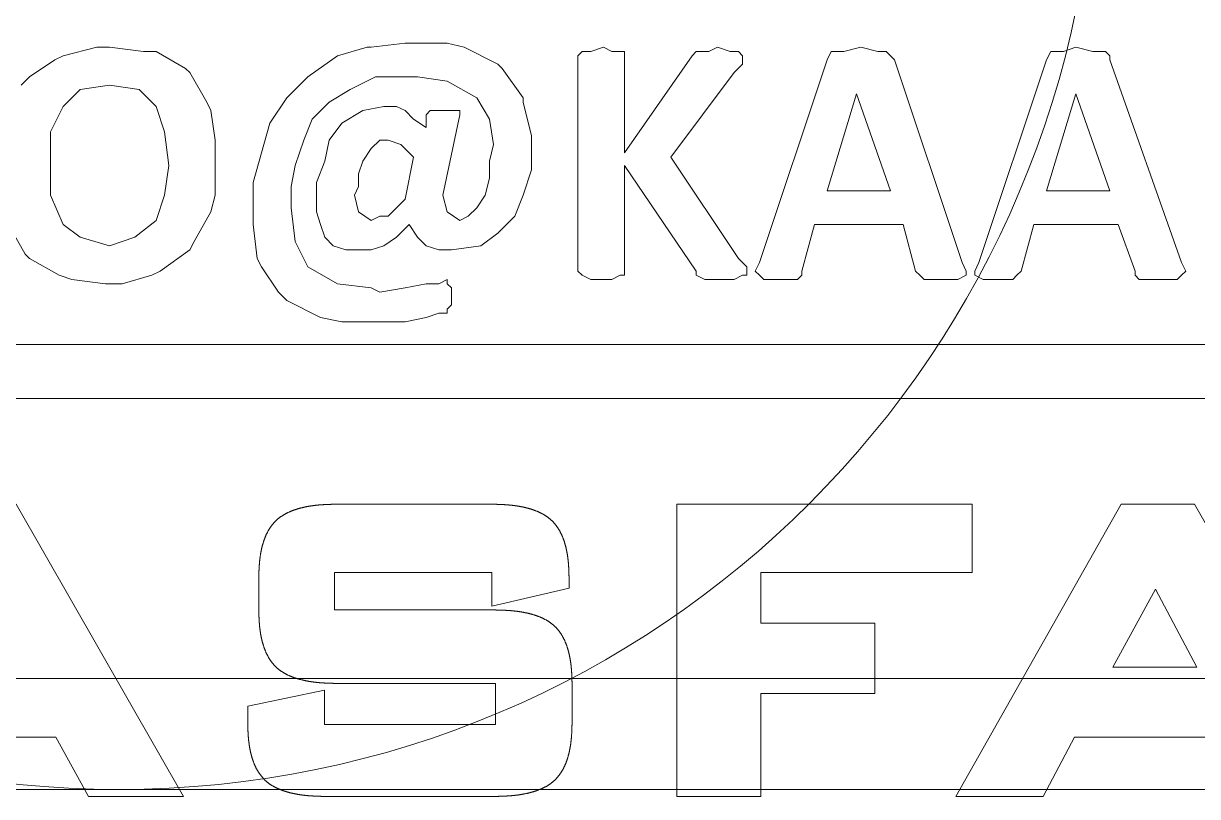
# Model space of a CAD drawing. Header units: millimetres. Extents: x 0 to 85, y -110 to 0.
# Drawn here: x 54.38 to 64.95, y -52.06 to -45.11 of the extents above; entities that cross this region are included whole.
import ezdxf

# ---------------------------------------------------------------- set-up
doc = ezdxf.new("R2010")
doc.units = ezdxf.units.MM
doc.header["$LTSCALE"] = 25.4
doc.layers.add('engraving', color=3, linetype='Continuous', lineweight=5)
doc.layers.add('helper', color=1, linetype='Continuous', lineweight=5)

msp = doc.modelspace()

# ---------------------------------------------------------------- linework, layer by layer
at = {"layer": 'engraving'}
for points in [[(44.56, -38.399), (44.56, -48.481), (83.462, -48.481), (83.462, -38.399)], [(45.048, -38.887), (45.048, -47.994), (82.974, -47.994), (82.974, -38.887)], [(52.165, -52.064), (52.951, -52.064), (53.235, -51.528), (54.671, -51.528), (54.965, -52.064), (55.822, -52.064), (54.313, -49.432), (53.654, -49.432)], [(61.02, -52.064), (61.02, -51.135), (62.047, -51.135), (62.047, -50.502), (61.02, -50.502), (61.02, -50.046), (62.924, -50.046), (62.924, -49.432), (60.263, -49.432), (60.263, -52.064)], [(62.777, -52.064), (63.562, -52.064), (63.847, -51.528), (65.283, -51.528), (65.577, -52.064), (66.434, -52.064), (64.925, -49.432), (64.266, -49.432)], [(64.19, -50.9), (64.946, -50.9), (64.575, -50.198)]]:
    msp.add_lwpolyline(points, close=True, dxfattribs=at)
at = {"layer": 'engraving', "lineweight": 0}
msp.add_lwpolyline([(54.244, -46.916), (54.396, -47.182), (54.434, -47.22), (54.7, -47.372), (54.814, -47.41), (55.118, -47.448), (55.27, -47.448), (55.536, -47.372), (55.612, -47.334), (55.878, -47.144), (55.916, -47.068), (56.068, -46.802), (56.106, -46.65), (56.106, -46.346), (56.106, -46.156), (56.068, -45.89), (56.03, -45.814), (55.878, -45.548), (55.84, -45.51), (55.574, -45.358), (55.46, -45.358), (55.156, -45.32), (55.042, -45.32), (54.738, -45.396), (54.662, -45.434), (54.434, -45.586), (54.434, -45.586), (54.358, -45.662)], dxfattribs=at)
for points in [[(58.158, -45.89), (58.044, -45.89), (58.006, -45.928), (58.006, -46.042), (57.892, -45.966), (57.816, -45.89), (57.74, -45.852), (57.626, -45.852), (57.436, -45.89), (57.246, -46.004), (57.132, -46.156), (57.094, -46.346), (57.018, -46.536), (57.018, -46.688), (57.018, -46.802), (57.056, -46.916), (57.056, -46.916), (57.094, -47.03), (57.17, -47.106), (57.284, -47.144), (57.398, -47.144), (57.512, -47.144), (57.626, -47.106), (57.74, -47.03), (57.854, -46.916), (57.93, -47.03), (58.006, -47.106), (58.12, -47.144), (58.234, -47.144), (58.5, -47.106), (58.652, -46.992), (58.804, -46.84), (58.88, -46.65), (58.956, -46.422), (58.956, -46.194), (58.956, -46.118), (58.88, -45.814), (58.88, -45.776), (58.69, -45.51), (58.652, -45.472), (58.348, -45.32), (58.196, -45.282), (57.854, -45.282), (57.816, -45.282), (57.512, -45.32), (57.474, -45.32), (57.208, -45.396), (56.942, -45.586), (56.942, -45.586), (56.752, -45.776), (56.6, -46.004), (56.524, -46.27), (56.448, -46.536), (56.448, -46.802), (56.448, -46.916), (56.486, -47.22), (56.524, -47.296), (56.676, -47.524), (56.752, -47.6), (57.056, -47.752), (57.246, -47.79), (57.55, -47.79), (57.816, -47.79), (58.006, -47.752), (58.12, -47.714), (58.196, -47.714), (58.196, -47.676), (58.234, -47.638), (58.234, -47.6), (58.234, -47.562), (58.234, -47.486), (58.196, -47.448), (58.196, -47.41), (58.12, -47.448), (58.006, -47.448), (57.816, -47.486), (57.588, -47.524), (57.512, -47.486), (57.208, -47.448), (56.942, -47.296), (56.828, -47.068), (56.79, -46.764), (56.79, -46.574), (56.828, -46.384), (56.904, -46.156), (56.98, -45.966), (57.132, -45.814), (57.322, -45.7), (57.55, -45.586), (57.816, -45.586), (57.55, -45.586), (57.816, -45.586), (57.93, -45.586), (58.196, -45.624), (58.462, -45.776), (58.576, -45.966), (58.614, -46.194), (58.576, -46.346), (58.576, -46.498), (58.538, -46.65), (58.462, -46.764), (58.386, -46.84), (58.31, -46.878), (58.196, -46.802), (58.158, -46.65), (58.31, -45.928), (58.31, -45.89), (58.272, -45.89), (58.234, -45.89)], [(59.603, -45.32), (59.489, -45.358), (59.412, -45.358), (59.374, -45.396), (59.374, -47.334), (59.412, -47.372), (59.489, -47.41), (59.603, -47.41), (59.679, -47.41), (59.755, -47.372), (59.793, -47.372), (59.793, -47.334), (59.793, -46.384), (60.439, -47.334), (60.439, -47.372), (60.515, -47.41), (60.667, -47.41), (60.781, -47.41), (60.857, -47.372), (60.895, -47.372), (60.895, -47.334), (60.895, -47.296), (60.819, -47.22), (60.211, -46.308), (60.211, -46.308), (60.781, -45.548), (60.857, -45.472), (60.857, -45.396), (60.819, -45.358), (60.743, -45.358), (60.629, -45.32), (60.553, -45.358), (60.477, -45.358), (60.439, -45.358), (60.401, -45.396), (59.793, -46.27), (59.793, -45.396), (59.793, -45.358), (59.755, -45.358), (59.679, -45.358)], [(62.225, -45.434), (62.187, -45.396), (62.149, -45.358), (62.073, -45.358), (61.921, -45.32), (61.769, -45.358), (61.693, -45.358), (61.655, -45.358), (61.617, -45.434), (61.009, -47.258), (60.971, -47.334), (61.009, -47.372), (61.047, -47.41), (61.161, -47.41), (61.275, -47.41), (61.351, -47.41), (61.389, -47.372), (61.389, -47.334), (61.503, -46.916), (62.301, -46.916), (62.415, -47.334), (62.453, -47.372), (62.491, -47.41), (62.529, -47.41), (62.681, -47.41), (62.795, -47.41), (62.871, -47.372), (62.871, -47.334), (62.833, -47.258)], [(64.163, -45.434), (64.163, -45.396), (64.125, -45.358), (64.011, -45.358), (63.859, -45.32), (63.745, -45.358), (63.669, -45.358), (63.631, -45.358), (63.593, -45.434), (62.985, -47.258), (62.947, -47.334), (62.947, -47.372), (63.023, -47.41), (63.137, -47.41), (63.251, -47.41), (63.289, -47.41), (63.327, -47.372), (63.365, -47.334), (63.479, -46.916), (64.239, -46.916), (64.391, -47.334), (64.391, -47.372), (64.429, -47.41), (64.505, -47.41), (64.657, -47.41), (64.771, -47.41), (64.809, -47.372), (64.847, -47.334), (64.809, -47.258)], [(55.156, -45.662), (55.422, -45.7), (55.574, -45.852), (55.65, -46.08), (55.688, -46.384), (55.65, -46.65), (55.574, -46.878), (55.384, -47.03), (55.156, -47.106), (54.89, -47.03), (54.738, -46.916), (54.624, -46.65), (54.624, -46.384), (54.624, -46.08), (54.738, -45.852), (54.89, -45.7)], [(61.617, -46.612), (61.883, -45.738), (62.187, -46.612)], [(63.593, -46.612), (63.859, -45.738), (64.163, -46.612)], [(57.512, -46.878), (57.398, -46.802), (57.36, -46.65), (57.398, -46.574), (57.398, -46.46), (57.436, -46.346), (57.512, -46.232), (57.588, -46.156), (57.664, -46.156), (57.778, -46.194), (57.892, -46.308), (57.816, -46.688), (57.74, -46.764), (57.664, -46.84), (57.588, -46.84)]]:
    msp.add_lwpolyline(points, close=True, dxfattribs=at)
at = {"layer": 'engraving'}
msp.add_lwpolyline([(57.18, -50.046), (57.18, -50.384), (58.614, -50.384), (58.62, -50.384), (58.623, -50.384), (58.626, -50.384), (58.629, -50.384), (58.632, -50.384), (58.635, -50.384), (58.638, -50.385), (58.64, -50.385), (58.643, -50.385), (58.646, -50.385), (58.649, -50.385), (58.652, -50.385), (58.655, -50.385), (58.658, -50.385), (58.661, -50.385), (58.664, -50.385), (58.667, -50.385), (58.67, -50.385), (58.673, -50.385), (58.676, -50.385), (58.678, -50.386), (58.681, -50.386), (58.684, -50.386), (58.687, -50.386), (58.69, -50.386), (58.693, -50.386), (58.696, -50.386), (58.699, -50.386), (58.702, -50.386), (58.705, -50.387), (58.708, -50.387), (58.711, -50.387), (58.714, -50.387), (58.717, -50.387), (58.72, -50.387), (58.723, -50.387), (58.726, -50.388), (58.729, -50.388), (58.732, -50.388), (58.735, -50.388), (58.738, -50.388), (58.741, -50.388), (58.744, -50.389), (58.747, -50.389), (58.751, -50.389), (58.754, -50.389), (58.757, -50.389), (58.76, -50.39), (58.763, -50.39), (58.766, -50.39), (58.769, -50.39), (58.772, -50.391), (58.775, -50.391), (58.778, -50.391), (58.781, -50.391), (58.784, -50.392), (58.787, -50.392), (58.79, -50.392), (58.794, -50.393), (58.797, -50.393), (58.8, -50.393), (58.803, -50.394), (58.806, -50.394), (58.809, -50.394), (58.812, -50.395), (58.815, -50.395), (58.818, -50.395), (58.822, -50.396), (58.825, -50.396), (58.828, -50.397), (58.831, -50.397), (58.834, -50.397), (58.837, -50.398), (58.84, -50.398), (58.843, -50.399), (58.846, -50.399), (58.85, -50.4), (58.853, -50.4), (58.856, -50.401), (58.859, -50.401), (58.862, -50.402), (58.865, -50.402), (58.868, -50.403), (58.871, -50.403), (58.874, -50.404), (58.878, -50.404), (58.881, -50.405), (58.884, -50.405), (58.887, -50.406), (58.89, -50.407), (58.893, -50.407), (58.896, -50.408), (58.899, -50.409), (58.903, -50.409), (58.906, -50.41), (58.909, -50.411), (58.912, -50.411), (58.915, -50.412), (58.918, -50.413), (58.921, -50.413), (58.924, -50.414), (58.928, -50.415), (58.931, -50.416), (58.934, -50.416), (58.937, -50.417), (58.94, -50.418), (58.943, -50.419), (58.946, -50.42), (58.949, -50.42), (58.953, -50.421), (58.956, -50.422), (58.959, -50.423), (58.962, -50.424), (58.965, -50.425), (58.968, -50.426), (58.972, -50.427), (58.975, -50.428), (58.978, -50.429), (58.981, -50.43), (58.984, -50.431), (58.987, -50.432), (58.991, -50.433), (58.994, -50.434), (58.997, -50.435), (59, -50.436), (59.003, -50.437), (59.006, -50.438), (59.01, -50.439), (59.013, -50.441), (59.016, -50.442), (59.019, -50.443), (59.022, -50.444), (59.026, -50.445), (59.029, -50.447), (59.032, -50.448), (59.035, -50.449), (59.038, -50.451), (59.041, -50.452), (59.045, -50.454), (59.048, -50.455), (59.051, -50.456), (59.054, -50.458), (59.057, -50.459), (59.06, -50.461), (59.064, -50.462), (59.067, -50.464), (59.07, -50.466), (59.073, -50.467), (59.076, -50.469), (59.079, -50.471), (59.083, -50.472), (59.086, -50.474), (59.089, -50.476), (59.092, -50.478), (59.095, -50.48), (59.098, -50.481), (59.102, -50.483), (59.105, -50.485), (59.108, -50.487), (59.111, -50.489), (59.114, -50.491), (59.117, -50.494), (59.12, -50.496), (59.123, -50.498), (59.126, -50.5), (59.129, -50.502), (59.132, -50.505), (59.136, -50.507), (59.139, -50.509), (59.142, -50.512), (59.145, -50.514), (59.148, -50.516), (59.151, -50.519), (59.153, -50.522), (59.156, -50.524), (59.159, -50.527), (59.162, -50.529), (59.165, -50.532), (59.168, -50.535), (59.171, -50.538), (59.173, -50.54), (59.176, -50.543), (59.179, -50.546), (59.181, -50.549), (59.184, -50.552), (59.186, -50.555), (59.189, -50.557), (59.191, -50.56), (59.194, -50.563), (59.196, -50.566), (59.199, -50.569), (59.201, -50.572), (59.203, -50.575), (59.206, -50.578), (59.208, -50.581), (59.21, -50.584), (59.212, -50.587), (59.214, -50.59), (59.216, -50.593), (59.219, -50.597), (59.221, -50.6), (59.223, -50.603), (59.225, -50.606), (59.226, -50.609), (59.228, -50.612), (59.23, -50.615), (59.232, -50.618), (59.234, -50.622), (59.236, -50.625), (59.238, -50.628), (59.239, -50.631), (59.241, -50.634), (59.243, -50.638), (59.244, -50.641), (59.246, -50.644), (59.247, -50.647), (59.249, -50.65), (59.251, -50.654), (59.252, -50.657), (59.254, -50.66), (59.255, -50.663), (59.256, -50.666), (59.258, -50.67), (59.259, -50.673), (59.261, -50.676), (59.262, -50.679), (59.263, -50.682), (59.264, -50.686), (59.266, -50.689), (59.267, -50.692), (59.268, -50.695), (59.269, -50.699), (59.27, -50.702), (59.272, -50.705), (59.273, -50.708), (59.274, -50.711), (59.275, -50.715), (59.276, -50.718), (59.277, -50.721), (59.278, -50.724), (59.279, -50.727), (59.28, -50.73), (59.281, -50.734), (59.282, -50.737), (59.283, -50.74), (59.284, -50.743), (59.285, -50.746), (59.285, -50.749), (59.286, -50.753), (59.287, -50.756), (59.288, -50.759), (59.289, -50.762), (59.29, -50.765), (59.29, -50.768), (59.291, -50.772), (59.292, -50.775), (59.293, -50.778), (59.294, -50.781), (59.294, -50.784), (59.295, -50.787), (59.296, -50.791), (59.296, -50.794), (59.297, -50.797), (59.298, -50.8), (59.298, -50.803), (59.299, -50.806), (59.3, -50.809), (59.3, -50.813), (59.301, -50.816), (59.301, -50.819), (59.302, -50.822), (59.303, -50.825), (59.303, -50.828), (59.304, -50.832), (59.304, -50.835), (59.305, -50.838), (59.305, -50.841), (59.306, -50.844), (59.306, -50.847), (59.307, -50.851), (59.307, -50.854), (59.308, -50.857), (59.308, -50.86), (59.308, -50.863), (59.309, -50.866), (59.309, -50.869), (59.31, -50.873), (59.31, -50.876), (59.31, -50.879), (59.311, -50.882), (59.311, -50.885), (59.311, -50.888), (59.312, -50.891), (59.312, -50.895), (59.312, -50.898), (59.313, -50.901), (59.313, -50.904), (59.313, -50.907), (59.314, -50.91), (59.314, -50.913), (59.314, -50.916), (59.314, -50.919), (59.315, -50.922), (59.315, -50.926), (59.315, -50.929), (59.315, -50.932), (59.316, -50.935), (59.316, -50.938), (59.316, -50.941), (59.316, -50.944), (59.316, -50.947), (59.317, -50.95), (59.317, -50.953), (59.317, -50.956), (59.317, -50.959), (59.317, -50.962), (59.317, -50.965), (59.317, -50.968), (59.318, -50.971), (59.318, -50.974), (59.318, -50.977), (59.318, -50.98), (59.318, -50.983), (59.318, -50.986), (59.318, -50.989), (59.318, -50.992), (59.319, -50.995), (59.319, -50.998), (59.319, -51.001), (59.319, -51.004), (59.319, -51.007), (59.319, -51.01), (59.319, -51.013), (59.319, -51.016), (59.319, -51.019), (59.319, -51.022), (59.319, -51.025), (59.32, -51.027), (59.32, -51.03), (59.32, -51.033), (59.32, -51.036), (59.32, -51.039), (59.32, -51.042), (59.32, -51.045), (59.32, -51.048), (59.32, -51.051), (59.321, -51.056), (59.321, -51.392), (59.321, -51.392), (59.32, -51.4), (59.32, -51.403), (59.32, -51.406), (59.32, -51.408), (59.32, -51.411), (59.32, -51.414), (59.32, -51.417), (59.32, -51.42), (59.319, -51.423), (59.319, -51.426), (59.319, -51.429), (59.319, -51.432), (59.319, -51.435), (59.319, -51.438), (59.319, -51.441), (59.319, -51.443), (59.319, -51.446), (59.319, -51.449), (59.319, -51.452), (59.318, -51.455), (59.318, -51.458), (59.318, -51.461), (59.318, -51.464), (59.318, -51.467), (59.318, -51.47), (59.318, -51.473), (59.318, -51.476), (59.317, -51.479), (59.317, -51.482), (59.317, -51.485), (59.317, -51.488), (59.317, -51.491), (59.317, -51.494), (59.317, -51.497), (59.316, -51.501), (59.316, -51.504), (59.316, -51.507), (59.316, -51.51), (59.316, -51.513), (59.315, -51.516), (59.315, -51.519), (59.315, -51.522), (59.315, -51.525), (59.314, -51.528), (59.314, -51.531), (59.314, -51.534), (59.314, -51.537), (59.313, -51.541), (59.313, -51.544), (59.313, -51.547), (59.312, -51.55), (59.312, -51.553), (59.312, -51.556), (59.311, -51.559), (59.311, -51.562), (59.311, -51.566), (59.31, -51.569), (59.31, -51.572), (59.31, -51.575), (59.309, -51.578), (59.309, -51.581), (59.308, -51.584), (59.308, -51.588), (59.308, -51.591), (59.307, -51.594), (59.307, -51.597), (59.306, -51.6), (59.306, -51.603), (59.305, -51.606), (59.305, -51.61), (59.304, -51.613), (59.304, -51.616), (59.303, -51.619), (59.303, -51.622), (59.302, -51.625), (59.301, -51.629), (59.301, -51.632), (59.3, -51.635), (59.3, -51.638), (59.299, -51.641), (59.298, -51.644), (59.298, -51.648), (59.297, -51.651), (59.296, -51.654), (59.296, -51.657), (59.295, -51.66), (59.294, -51.663), (59.294, -51.666), (59.293, -51.67), (59.292, -51.673), (59.291, -51.676), (59.29, -51.679), (59.29, -51.682), (59.289, -51.685), (59.288, -51.689), (59.287, -51.692), (59.286, -51.695), (59.285, -51.698), (59.285, -51.701), (59.284, -51.704), (59.283, -51.708), (59.282, -51.711), (59.281, -51.714), (59.28, -51.717), (59.279, -51.72), (59.278, -51.723), (59.277, -51.727), (59.276, -51.73), (59.275, -51.733), (59.274, -51.736), (59.273, -51.739), (59.272, -51.743), (59.27, -51.746), (59.269, -51.749), (59.268, -51.752), (59.267, -51.755), (59.266, -51.759), (59.264, -51.762), (59.263, -51.765), (59.262, -51.768), (59.261, -51.771), (59.259, -51.775), (59.258, -51.778), (59.256, -51.781), (59.255, -51.784), (59.254, -51.788), (59.252, -51.791), (59.251, -51.794), (59.249, -51.797), (59.247, -51.8), (59.246, -51.804), (59.244, -51.807), (59.243, -51.81), (59.241, -51.813), (59.239, -51.816), (59.238, -51.82), (59.236, -51.823), (59.234, -51.826), (59.232, -51.829), (59.23, -51.832), (59.228, -51.835), (59.226, -51.838), (59.225, -51.842), (59.223, -51.845), (59.221, -51.848), (59.219, -51.851), (59.216, -51.854), (59.214, -51.857), (59.212, -51.86), (59.21, -51.863), (59.208, -51.866), (59.206, -51.869), (59.203, -51.872), (59.201, -51.875), (59.199, -51.878), (59.196, -51.881), (59.194, -51.884), (59.191, -51.887), (59.189, -51.89), (59.186, -51.893), (59.184, -51.896), (59.181, -51.899), (59.179, -51.901), (59.176, -51.904), (59.173, -51.907), (59.171, -51.91), (59.168, -51.913), (59.165, -51.915), (59.162, -51.918), (59.159, -51.921), (59.156, -51.923), (59.153, -51.926), (59.151, -51.929), (59.148, -51.931), (59.145, -51.933), (59.142, -51.936), (59.139, -51.938), (59.136, -51.941), (59.132, -51.943), (59.129, -51.945), (59.126, -51.948), (59.123, -51.95), (59.12, -51.952), (59.117, -51.954), (59.114, -51.956), (59.111, -51.958), (59.108, -51.96), (59.105, -51.962), (59.102, -51.964), (59.098, -51.966), (59.095, -51.968), (59.092, -51.97), (59.089, -51.972), (59.086, -51.973), (59.083, -51.975), (59.079, -51.977), (59.076, -51.979), (59.073, -51.98), (59.07, -51.982), (59.067, -51.983), (59.064, -51.985), (59.06, -51.987), (59.057, -51.988), (59.054, -51.99), (59.051, -51.991), (59.048, -51.993), (59.045, -51.994), (59.041, -51.995), (59.038, -51.997), (59.035, -51.998), (59.032, -51.999), (59.029, -52.001), (59.026, -52.002), (59.022, -52.003), (59.019, -52.005), (59.016, -52.006), (59.013, -52.007), (59.01, -52.008), (59.006, -52.009), (59.003, -52.01), (59, -52.012), (58.997, -52.013), (58.994, -52.014), (58.991, -52.015), (58.987, -52.016), (58.984, -52.017), (58.981, -52.018), (58.978, -52.019), (58.975, -52.02), (58.972, -52.021), (58.968, -52.022), (58.965, -52.023), (58.962, -52.024), (58.959, -52.025), (58.956, -52.025), (58.953, -52.026), (58.949, -52.027), (58.946, -52.028), (58.943, -52.029), (58.94, -52.03), (58.937, -52.03), (58.934, -52.031), (58.931, -52.032), (58.928, -52.033), (58.924, -52.033), (58.921, -52.034), (58.918, -52.035), (58.915, -52.036), (58.912, -52.036), (58.909, -52.037), (58.906, -52.038), (58.903, -52.038), (58.899, -52.039), (58.896, -52.04), (58.893, -52.04), (58.89, -52.041), (58.887, -52.041), (58.884, -52.042), (58.881, -52.043), (58.878, -52.043), (58.874, -52.044), (58.871, -52.044), (58.868, -52.045), (58.865, -52.045), (58.862, -52.046), (58.859, -52.046), (58.856, -52.047), (58.853, -52.047), (58.85, -52.048), (58.846, -52.048), (58.843, -52.049), (58.84, -52.049), (58.837, -52.05), (58.834, -52.05), (58.831, -52.051), (58.828, -52.051), (58.825, -52.051), (58.822, -52.052), (58.818, -52.052), (58.815, -52.053), (58.812, -52.053), (58.809, -52.053), (58.806, -52.054), (58.803, -52.054), (58.8, -52.054), (58.797, -52.055), (58.794, -52.055), (58.79, -52.055), (58.787, -52.056), (58.784, -52.056), (58.781, -52.056), (58.778, -52.056), (58.775, -52.057), (58.772, -52.057), (58.769, -52.057), (58.766, -52.057), (58.763, -52.058), (58.76, -52.058), (58.757, -52.058), (58.754, -52.058), (58.751, -52.059), (58.747, -52.059), (58.744, -52.059), (58.741, -52.059), (58.738, -52.059), (58.735, -52.059), (58.732, -52.06), (58.729, -52.06), (58.726, -52.06), (58.723, -52.06), (58.72, -52.06), (58.717, -52.06), (58.714, -52.061), (58.711, -52.061), (58.708, -52.061), (58.705, -52.061), (58.702, -52.061), (58.699, -52.061), (58.696, -52.061), (58.693, -52.061), (58.69, -52.062), (58.687, -52.062), (58.684, -52.062), (58.681, -52.062), (58.678, -52.062), (58.676, -52.062), (58.673, -52.062), (58.67, -52.062), (58.667, -52.062), (58.664, -52.062), (58.661, -52.062), (58.658, -52.063), (58.655, -52.063), (58.652, -52.063), (58.649, -52.063), (58.646, -52.063), (58.643, -52.063), (58.64, -52.063), (58.638, -52.063), (58.635, -52.063), (58.632, -52.063), (58.629, -52.063), (58.626, -52.063), (58.623, -52.063), (58.62, -52.063), (58.615, -52.063), (57.105, -52.063), (57.103, -52.063), (57.097, -52.063), (57.094, -52.063), (57.091, -52.063), (57.088, -52.063), (57.085, -52.063), (57.082, -52.063), (57.08, -52.063), (57.077, -52.063), (57.074, -52.063), (57.071, -52.063), (57.068, -52.063), (57.065, -52.063), (57.062, -52.063), (57.059, -52.062), (57.056, -52.062), (57.053, -52.062), (57.05, -52.062), (57.047, -52.062), (57.044, -52.062), (57.041, -52.062), (57.039, -52.062), (57.036, -52.062), (57.033, -52.062), (57.03, -52.062), (57.027, -52.061), (57.024, -52.061), (57.021, -52.061), (57.018, -52.061), (57.015, -52.061), (57.012, -52.061), (57.009, -52.061), (57.006, -52.061), (57.003, -52.06), (57, -52.06), (56.997, -52.06), (56.994, -52.06), (56.991, -52.06), (56.988, -52.06), (56.985, -52.059), (56.982, -52.059), (56.979, -52.059), (56.976, -52.059), (56.972, -52.059), (56.969, -52.059), (56.966, -52.058), (56.963, -52.058), (56.96, -52.058), (56.957, -52.058), (56.954, -52.057), (56.951, -52.057), (56.948, -52.057), (56.945, -52.057), (56.942, -52.056), (56.939, -52.056), (56.936, -52.056), (56.933, -52.056), (56.929, -52.055), (56.926, -52.055), (56.923, -52.055), (56.92, -52.054), (56.917, -52.054), (56.914, -52.054), (56.911, -52.053), (56.908, -52.053), (56.905, -52.053), (56.902, -52.052), (56.898, -52.052), (56.895, -52.051), (56.892, -52.051), (56.889, -52.051), (56.886, -52.05), (56.883, -52.05), (56.88, -52.049), (56.877, -52.049), (56.874, -52.048), (56.87, -52.048), (56.867, -52.047), (56.864, -52.047), (56.861, -52.046), (56.858, -52.046), (56.855, -52.045), (56.852, -52.045), (56.849, -52.044), (56.845, -52.044), (56.842, -52.043), (56.839, -52.043), (56.836, -52.042), (56.833, -52.041), (56.83, -52.041), (56.827, -52.04), (56.824, -52.04), (56.82, -52.039), (56.817, -52.038), (56.814, -52.038), (56.811, -52.037), (56.808, -52.036), (56.805, -52.036), (56.802, -52.035), (56.799, -52.034), (56.796, -52.033), (56.792, -52.033), (56.789, -52.032), (56.786, -52.031), (56.783, -52.03), (56.78, -52.03), (56.777, -52.029), (56.774, -52.028), (56.77, -52.027), (56.767, -52.026), (56.764, -52.025), (56.761, -52.025), (56.758, -52.024), (56.755, -52.023), (56.752, -52.022), (56.748, -52.021), (56.745, -52.02), (56.742, -52.019), (56.739, -52.018), (56.736, -52.017), (56.733, -52.016), (56.729, -52.015), (56.726, -52.014), (56.723, -52.013), (56.72, -52.012), (56.717, -52.01), (56.714, -52.009), (56.71, -52.008), (56.707, -52.007), (56.704, -52.006), (56.701, -52.005), (56.698, -52.003), (56.694, -52.002), (56.691, -52.001), (56.688, -51.999), (56.685, -51.998), (56.682, -51.997), (56.679, -51.995), (56.675, -51.994), (56.672, -51.993), (56.669, -51.991), (56.666, -51.99), (56.663, -51.988), (56.659, -51.987), (56.656, -51.985), (56.653, -51.983), (56.65, -51.982), (56.647, -51.98), (56.644, -51.979), (56.64, -51.977), (56.637, -51.975), (56.634, -51.973), (56.631, -51.972), (56.628, -51.97), (56.625, -51.968), (56.622, -51.966), (56.618, -51.964), (56.615, -51.962), (56.612, -51.96), (56.609, -51.958), (56.606, -51.956), (56.603, -51.954), (56.6, -51.952), (56.597, -51.95), (56.594, -51.948), (56.591, -51.945), (56.587, -51.943), (56.584, -51.941), (56.581, -51.938), (56.578, -51.936), (56.575, -51.933), (56.572, -51.931), (56.569, -51.929), (56.566, -51.926), (56.564, -51.923), (56.561, -51.921), (56.558, -51.918), (56.555, -51.915), (56.552, -51.913), (56.549, -51.91), (56.547, -51.907), (56.544, -51.904), (56.541, -51.901), (56.539, -51.899), (56.536, -51.896), (56.533, -51.893), (56.531, -51.89), (56.529, -51.887), (56.526, -51.884), (56.524, -51.881), (56.521, -51.878), (56.519, -51.875), (56.517, -51.872), (56.514, -51.869), (56.512, -51.866), (56.51, -51.863), (56.508, -51.86), (56.506, -51.857), (56.504, -51.854), (56.501, -51.851), (56.499, -51.848), (56.497, -51.845), (56.495, -51.842), (56.493, -51.838), (56.492, -51.835), (56.49, -51.832), (56.488, -51.829), (56.486, -51.826), (56.484, -51.823), (56.482, -51.82), (56.481, -51.816), (56.479, -51.813), (56.477, -51.81), (56.476, -51.807), (56.474, -51.804), (56.472, -51.8), (56.471, -51.797), (56.469, -51.794), (56.468, -51.791), (56.466, -51.788), (56.465, -51.784), (56.464, -51.781), (56.462, -51.778), (56.461, -51.775), (56.459, -51.771), (56.458, -51.768), (56.457, -51.765), (56.456, -51.762), (56.454, -51.759), (56.453, -51.755), (56.452, -51.752), (56.451, -51.749), (56.45, -51.746), (56.448, -51.743), (56.447, -51.739), (56.446, -51.736), (56.445, -51.733), (56.444, -51.73), (56.443, -51.727), (56.442, -51.723), (56.441, -51.72), (56.44, -51.717), (56.439, -51.714), (56.438, -51.711), (56.437, -51.708), (56.436, -51.704), (56.435, -51.701), (56.434, -51.698), (56.434, -51.695), (56.433, -51.692), (56.432, -51.689), (56.431, -51.685), (56.43, -51.682), (56.429, -51.679), (56.429, -51.676), (56.428, -51.673), (56.427, -51.67), (56.426, -51.666), (56.426, -51.663), (56.425, -51.66), (56.424, -51.657), (56.424, -51.654), (56.423, -51.651), (56.422, -51.648), (56.422, -51.644), (56.421, -51.641), (56.42, -51.638), (56.42, -51.635), (56.419, -51.632), (56.419, -51.629), (56.418, -51.625), (56.417, -51.622), (56.417, -51.619), (56.416, -51.616), (56.416, -51.613), (56.415, -51.61), (56.415, -51.606), (56.414, -51.603), (56.414, -51.6), (56.413, -51.597), (56.413, -51.594), (56.412, -51.591), (56.412, -51.588), (56.412, -51.584), (56.411, -51.581), (56.411, -51.578), (56.41, -51.575), (56.41, -51.572), (56.41, -51.569), (56.409, -51.566), (56.409, -51.562), (56.408, -51.559), (56.408, -51.556), (56.408, -51.553), (56.407, -51.55), (56.407, -51.547), (56.407, -51.544), (56.407, -51.541), (56.406, -51.537), (56.406, -51.534), (56.406, -51.531), (56.406, -51.528), (56.405, -51.525), (56.405, -51.522), (56.405, -51.519), (56.405, -51.516), (56.404, -51.513), (56.404, -51.51), (56.404, -51.507), (56.404, -51.504), (56.404, -51.501), (56.403, -51.497), (56.403, -51.494), (56.403, -51.491), (56.403, -51.488), (56.403, -51.485), (56.403, -51.482), (56.402, -51.479), (56.402, -51.476), (56.402, -51.473), (56.402, -51.47), (56.402, -51.467), (56.402, -51.464), (56.402, -51.461), (56.402, -51.458), (56.401, -51.455), (56.401, -51.452), (56.401, -51.449), (56.401, -51.446), (56.401, -51.443), (56.401, -51.441), (56.401, -51.438), (56.401, -51.435), (56.401, -51.432), (56.401, -51.429), (56.401, -51.426), (56.401, -51.423), (56.4, -51.42), (56.4, -51.417), (56.4, -51.414), (56.4, -51.411), (56.4, -51.408), (56.4, -51.406), (56.4, -51.403), (56.4, -51.4), (56.4, -51.397), (56.4, -51.392), (56.4, -51.249), (57.09, -51.106), (57.09, -51.416), (58.63, -51.416), (58.63, -51.045), (57.199, -51.045), (57.199, -51.045), (57.196, -51.045), (57.193, -51.045), (57.191, -51.045), (57.188, -51.045), (57.185, -51.045), (57.182, -51.045), (57.179, -51.045), (57.176, -51.045), (57.173, -51.045), (57.17, -51.045), (57.167, -51.044), (57.164, -51.044), (57.162, -51.044), (57.159, -51.044), (57.156, -51.044), (57.153, -51.044), (57.15, -51.044), (57.147, -51.044), (57.144, -51.044), (57.141, -51.044), (57.138, -51.044), (57.135, -51.044), (57.132, -51.043), (57.129, -51.043), (57.126, -51.043), (57.123, -51.043), (57.12, -51.043), (57.117, -51.043), (57.114, -51.043), (57.111, -51.043), (57.108, -51.043), (57.105, -51.042), (57.102, -51.042), (57.099, -51.042), (57.096, -51.042), (57.093, -51.042), (57.09, -51.042), (57.087, -51.041), (57.084, -51.041), (57.081, -51.041), (57.078, -51.041), (57.075, -51.041), (57.072, -51.041), (57.069, -51.04), (57.066, -51.04), (57.063, -51.04), (57.06, -51.04), (57.057, -51.039), (57.054, -51.039), (57.051, -51.039), (57.047, -51.039), (57.044, -51.038), (57.041, -51.038), (57.038, -51.038), (57.035, -51.038), (57.032, -51.037), (57.029, -51.037), (57.026, -51.037), (57.023, -51.036), (57.02, -51.036), (57.017, -51.036), (57.013, -51.035), (57.01, -51.035), (57.007, -51.035), (57.004, -51.034), (57.001, -51.034), (56.998, -51.034), (56.995, -51.033), (56.992, -51.033), (56.989, -51.032), (56.986, -51.032), (56.982, -51.032), (56.979, -51.031), (56.976, -51.031), (56.973, -51.03), (56.97, -51.03), (56.967, -51.029), (56.964, -51.029), (56.961, -51.028), (56.957, -51.028), (56.954, -51.027), (56.951, -51.027), (56.948, -51.026), (56.945, -51.026), (56.942, -51.025), (56.939, -51.024), (56.936, -51.024), (56.933, -51.023), (56.929, -51.023), (56.926, -51.022), (56.923, -51.021), (56.92, -51.021), (56.917, -51.02), (56.914, -51.019), (56.911, -51.019), (56.908, -51.018), (56.904, -51.017), (56.901, -51.017), (56.898, -51.016), (56.895, -51.015), (56.892, -51.014), (56.889, -51.014), (56.886, -51.013), (56.883, -51.012), (56.879, -51.011), (56.876, -51.011), (56.873, -51.01), (56.87, -51.009), (56.867, -51.008), (56.864, -51.007), (56.861, -51.006), (56.857, -51.005), (56.854, -51.005), (56.851, -51.004), (56.848, -51.003), (56.845, -51.002), (56.842, -51.001), (56.838, -51), (56.835, -50.999), (56.832, -50.998), (56.829, -50.997), (56.826, -50.996), (56.823, -50.995), (56.819, -50.993), (56.816, -50.992), (56.813, -50.991), (56.81, -50.99), (56.807, -50.989), (56.803, -50.988), (56.8, -50.986), (56.797, -50.985), (56.794, -50.984), (56.791, -50.983), (56.788, -50.981), (56.784, -50.98), (56.781, -50.979), (56.778, -50.977), (56.775, -50.976), (56.772, -50.974), (56.769, -50.973), (56.765, -50.971), (56.762, -50.97), (56.759, -50.968), (56.756, -50.967), (56.753, -50.965), (56.75, -50.964), (56.746, -50.962), (56.743, -50.96), (56.74, -50.959), (56.737, -50.957), (56.734, -50.955), (56.731, -50.953), (56.727, -50.952), (56.724, -50.95), (56.721, -50.948), (56.718, -50.946), (56.715, -50.944), (56.712, -50.942), (56.709, -50.94), (56.705, -50.938), (56.702, -50.936), (56.699, -50.934), (56.696, -50.932), (56.693, -50.929), (56.69, -50.927), (56.687, -50.925), (56.684, -50.922), (56.681, -50.92), (56.678, -50.918), (56.675, -50.915), (56.672, -50.913), (56.669, -50.91), (56.666, -50.908), (56.663, -50.905), (56.66, -50.903), (56.657, -50.9), (56.654, -50.897), (56.652, -50.894), (56.649, -50.892), (56.646, -50.889), (56.643, -50.886), (56.641, -50.883), (56.638, -50.88), (56.636, -50.878), (56.633, -50.875), (56.631, -50.872), (56.628, -50.869), (56.626, -50.866), (56.623, -50.863), (56.621, -50.86), (56.618, -50.857), (56.616, -50.854), (56.614, -50.851), (56.612, -50.848), (56.609, -50.845), (56.607, -50.842), (56.605, -50.839), (56.603, -50.836), (56.601, -50.833), (56.599, -50.83), (56.597, -50.827), (56.595, -50.823), (56.593, -50.82), (56.591, -50.817), (56.589, -50.814), (56.587, -50.811), (56.586, -50.808), (56.584, -50.805), (56.582, -50.801), (56.58, -50.798), (56.579, -50.795), (56.577, -50.792), (56.575, -50.789), (56.574, -50.785), (56.572, -50.782), (56.57, -50.779), (56.569, -50.776), (56.567, -50.773), (56.566, -50.769), (56.564, -50.766), (56.563, -50.763), (56.562, -50.76), (56.56, -50.756), (56.559, -50.753), (56.558, -50.75), (56.556, -50.747), (56.555, -50.744), (56.554, -50.74), (56.553, -50.737), (56.551, -50.734), (56.55, -50.731), (56.549, -50.728), (56.548, -50.724), (56.547, -50.721), (56.546, -50.718), (56.545, -50.715), (56.544, -50.712), (56.543, -50.708), (56.542, -50.705), (56.541, -50.702), (56.54, -50.699), (56.539, -50.696), (56.538, -50.692), (56.537, -50.689), (56.536, -50.686), (56.535, -50.683), (56.534, -50.68), (56.533, -50.677), (56.532, -50.674), (56.531, -50.67), (56.531, -50.667), (56.53, -50.664), (56.529, -50.661), (56.528, -50.658), (56.527, -50.655), (56.527, -50.651), (56.526, -50.648), (56.525, -50.645), (56.525, -50.642), (56.524, -50.639), (56.523, -50.636), (56.522, -50.632), (56.522, -50.629), (56.521, -50.626), (56.52, -50.623), (56.52, -50.62), (56.519, -50.617), (56.519, -50.613), (56.518, -50.61), (56.517, -50.607), (56.517, -50.604), (56.516, -50.601), (56.516, -50.598), (56.515, -50.595), (56.515, -50.591), (56.514, -50.588), (56.514, -50.585), (56.513, -50.582), (56.513, -50.579), (56.512, -50.576), (56.512, -50.572), (56.511, -50.569), (56.511, -50.566), (56.511, -50.563), (56.51, -50.56), (56.51, -50.557), (56.509, -50.554), (56.509, -50.55), (56.509, -50.547), (56.508, -50.544), (56.508, -50.541), (56.508, -50.538), (56.507, -50.535), (56.507, -50.532), (56.507, -50.529), (56.506, -50.525), (56.506, -50.522), (56.506, -50.519), (56.506, -50.516), (56.505, -50.513), (56.505, -50.51), (56.505, -50.507), (56.505, -50.504), (56.504, -50.501), (56.504, -50.498), (56.504, -50.495), (56.504, -50.491), (56.504, -50.488), (56.503, -50.485), (56.503, -50.482), (56.503, -50.479), (56.503, -50.476), (56.503, -50.473), (56.502, -50.47), (56.502, -50.467), (56.502, -50.464), (56.502, -50.461), (56.502, -50.458), (56.502, -50.455), (56.502, -50.452), (56.501, -50.449), (56.501, -50.446), (56.501, -50.443), (56.501, -50.44), (56.501, -50.437), (56.501, -50.434), (56.501, -50.431), (56.501, -50.428), (56.501, -50.425), (56.501, -50.422), (56.5, -50.419), (56.5, -50.416), (56.5, -50.414), (56.5, -50.411), (56.5, -50.408), (56.5, -50.405), (56.5, -50.402), (56.5, -50.399), (56.5, -50.396), (56.5, -50.393), (56.5, -50.39), (56.5, -50.387), (56.5, -50.384), (56.499, -50.382), (56.499, -50.379), (56.499, -50.374), (56.499, -50.104), (56.499, -50.099), (56.499, -50.096), (56.5, -50.093), (56.5, -50.09), (56.5, -50.087), (56.5, -50.084), (56.5, -50.081), (56.5, -50.079), (56.5, -50.076), (56.5, -50.073), (56.5, -50.07), (56.5, -50.067), (56.5, -50.064), (56.5, -50.061), (56.5, -50.058), (56.501, -50.055), (56.501, -50.052), (56.501, -50.049), (56.501, -50.046), (56.501, -50.043), (56.501, -50.04), (56.501, -50.037), (56.501, -50.034), (56.501, -50.031), (56.501, -50.028), (56.502, -50.025), (56.502, -50.022), (56.502, -50.019), (56.502, -50.016), (56.502, -50.013), (56.502, -50.01), (56.502, -50.007), (56.503, -50.004), (56.503, -50.001), (56.503, -49.998), (56.503, -49.995), (56.503, -49.992), (56.504, -49.989), (56.504, -49.986), (56.504, -49.983), (56.504, -49.98), (56.504, -49.977), (56.505, -49.974), (56.505, -49.971), (56.505, -49.968), (56.505, -49.964), (56.506, -49.961), (56.506, -49.958), (56.506, -49.955), (56.506, -49.952), (56.507, -49.949), (56.507, -49.946), (56.507, -49.943), (56.508, -49.94), (56.508, -49.936), (56.508, -49.933), (56.509, -49.93), (56.509, -49.927), (56.509, -49.924), (56.51, -49.921), (56.51, -49.918), (56.511, -49.914), (56.511, -49.911), (56.511, -49.908), (56.512, -49.905), (56.512, -49.902), (56.513, -49.899), (56.513, -49.896), (56.514, -49.892), (56.514, -49.889), (56.515, -49.886), (56.515, -49.883), (56.516, -49.88), (56.516, -49.877), (56.517, -49.873), (56.517, -49.87), (56.518, -49.867), (56.519, -49.864), (56.519, -49.861), (56.52, -49.858), (56.52, -49.855), (56.521, -49.851), (56.522, -49.848), (56.522, -49.845), (56.523, -49.842), (56.524, -49.839), (56.525, -49.836), (56.525, -49.832), (56.526, -49.829), (56.527, -49.826), (56.527, -49.823), (56.528, -49.82), (56.529, -49.817), (56.53, -49.813), (56.531, -49.81), (56.531, -49.807), (56.532, -49.804), (56.533, -49.801), (56.534, -49.798), (56.535, -49.794), (56.536, -49.791), (56.537, -49.788), (56.538, -49.785), (56.539, -49.782), (56.54, -49.779), (56.541, -49.775), (56.542, -49.772), (56.543, -49.769), (56.544, -49.766), (56.545, -49.763), (56.546, -49.76), (56.547, -49.756), (56.548, -49.753), (56.549, -49.75), (56.55, -49.747), (56.551, -49.744), (56.553, -49.74), (56.554, -49.737), (56.555, -49.734), (56.556, -49.731), (56.558, -49.727), (56.559, -49.724), (56.56, -49.721), (56.562, -49.718), (56.563, -49.715), (56.564, -49.711), (56.566, -49.708), (56.567, -49.705), (56.569, -49.702), (56.57, -49.699), (56.572, -49.695), (56.574, -49.692), (56.575, -49.689), (56.577, -49.686), (56.579, -49.683), (56.58, -49.679), (56.582, -49.676), (56.584, -49.673), (56.586, -49.67), (56.587, -49.667), (56.589, -49.663), (56.591, -49.66), (56.593, -49.657), (56.595, -49.654), (56.597, -49.651), (56.599, -49.648), (56.601, -49.645), (56.603, -49.642), (56.605, -49.639), (56.607, -49.635), (56.609, -49.632), (56.612, -49.629), (56.614, -49.626), (56.616, -49.623), (56.618, -49.62), (56.621, -49.617), (56.623, -49.614), (56.626, -49.611), (56.628, -49.609), (56.631, -49.606), (56.633, -49.603), (56.636, -49.6), (56.638, -49.597), (56.641, -49.594), (56.643, -49.591), (56.646, -49.589), (56.649, -49.586), (56.652, -49.583), (56.654, -49.58), (56.657, -49.578), (56.66, -49.575), (56.663, -49.572), (56.666, -49.57), (56.669, -49.567), (56.672, -49.565), (56.675, -49.562), (56.678, -49.56), (56.681, -49.557), (56.684, -49.555), (56.687, -49.553), (56.69, -49.55), (56.693, -49.548), (56.696, -49.546), (56.699, -49.544), (56.702, -49.542), (56.705, -49.54), (56.709, -49.538), (56.712, -49.536), (56.715, -49.534), (56.718, -49.532), (56.721, -49.53), (56.724, -49.528), (56.727, -49.526), (56.731, -49.524), (56.734, -49.522), (56.737, -49.521), (56.74, -49.519), (56.743, -49.517), (56.746, -49.515), (56.75, -49.514), (56.753, -49.512), (56.756, -49.511), (56.759, -49.509), (56.762, -49.508), (56.765, -49.506), (56.769, -49.505), (56.772, -49.503), (56.775, -49.502), (56.778, -49.5), (56.781, -49.499), (56.784, -49.498), (56.788, -49.496), (56.791, -49.495), (56.794, -49.494), (56.797, -49.492), (56.8, -49.491), (56.803, -49.49), (56.807, -49.489), (56.81, -49.488), (56.813, -49.486), (56.816, -49.485), (56.819, -49.484), (56.823, -49.483), (56.826, -49.482), (56.829, -49.481), (56.832, -49.48), (56.835, -49.479), (56.838, -49.478), (56.842, -49.477), (56.845, -49.476), (56.848, -49.475), (56.851, -49.474), (56.854, -49.473), (56.857, -49.472), (56.861, -49.471), (56.864, -49.47), (56.867, -49.469), (56.87, -49.469), (56.873, -49.468), (56.876, -49.467), (56.879, -49.466), (56.883, -49.465), (56.886, -49.465), (56.889, -49.464), (56.892, -49.463), (56.895, -49.462), (56.898, -49.462), (56.901, -49.461), (56.904, -49.46), (56.908, -49.459), (56.911, -49.459), (56.914, -49.458), (56.917, -49.457), (56.92, -49.457), (56.923, -49.456), (56.926, -49.455), (56.929, -49.455), (56.933, -49.454), (56.936, -49.454), (56.939, -49.453), (56.942, -49.452), (56.945, -49.452), (56.948, -49.451), (56.951, -49.451), (56.954, -49.45), (56.957, -49.45), (56.961, -49.449), (56.964, -49.449), (56.967, -49.448), (56.97, -49.448), (56.973, -49.447), (56.976, -49.447), (56.979, -49.446), (56.982, -49.446), (56.986, -49.446), (56.989, -49.445), (56.992, -49.445), (56.995, -49.444), (56.998, -49.444), (57.001, -49.444), (57.004, -49.443), (57.007, -49.443), (57.01, -49.442), (57.013, -49.442), (57.017, -49.442), (57.02, -49.441), (57.023, -49.441), (57.026, -49.441), (57.029, -49.44), (57.032, -49.44), (57.035, -49.44), (57.038, -49.44), (57.041, -49.439), (57.044, -49.439), (57.047, -49.439), (57.051, -49.439), (57.054, -49.438), (57.057, -49.438), (57.06, -49.438), (57.063, -49.438), (57.066, -49.437), (57.069, -49.437), (57.072, -49.437), (57.075, -49.437), (57.078, -49.437), (57.081, -49.436), (57.084, -49.436), (57.087, -49.436), (57.09, -49.436), (57.093, -49.436), (57.096, -49.436), (57.099, -49.435), (57.102, -49.435), (57.105, -49.435), (57.108, -49.435), (57.111, -49.435), (57.114, -49.435), (57.117, -49.435), (57.12, -49.434), (57.123, -49.434), (57.126, -49.434), (57.129, -49.434), (57.132, -49.434), (57.135, -49.434), (57.138, -49.434), (57.141, -49.434), (57.144, -49.434), (57.147, -49.434), (57.15, -49.433), (57.153, -49.433), (57.156, -49.433), (57.159, -49.433), (57.162, -49.433), (57.164, -49.433), (57.167, -49.433), (57.17, -49.433), (57.173, -49.433), (57.176, -49.433), (57.179, -49.433), (57.182, -49.433), (57.185, -49.433), (57.188, -49.433), (57.191, -49.432), (57.193, -49.432), (57.196, -49.432), (57.199, -49.432), (57.204, -49.432), (58.587, -49.432), (58.593, -49.432), (58.596, -49.432), (58.599, -49.432), (58.602, -49.432), (58.605, -49.433), (58.608, -49.433), (58.611, -49.433), (58.613, -49.433), (58.616, -49.433), (58.619, -49.433), (58.622, -49.433), (58.625, -49.433), (58.628, -49.433), (58.631, -49.433), (58.634, -49.433), (58.637, -49.433), (58.64, -49.433), (58.643, -49.433), (58.646, -49.434), (58.649, -49.434), (58.651, -49.434), (58.654, -49.434), (58.657, -49.434), (58.66, -49.434), (58.663, -49.434), (58.666, -49.434), (58.669, -49.434), (58.672, -49.434), (58.675, -49.435), (58.678, -49.435), (58.681, -49.435), (58.684, -49.435), (58.687, -49.435), (58.69, -49.435), (58.693, -49.435), (58.696, -49.436), (58.699, -49.436), (58.702, -49.436), (58.705, -49.436), (58.708, -49.436), (58.711, -49.436), (58.714, -49.437), (58.717, -49.437), (58.72, -49.437), (58.724, -49.437), (58.727, -49.437), (58.73, -49.438), (58.733, -49.438), (58.736, -49.438), (58.739, -49.438), (58.742, -49.439), (58.745, -49.439), (58.748, -49.439), (58.751, -49.439), (58.754, -49.44), (58.757, -49.44), (58.76, -49.44), (58.763, -49.44), (58.767, -49.441), (58.77, -49.441), (58.773, -49.441), (58.776, -49.442), (58.779, -49.442), (58.782, -49.442), (58.785, -49.443), (58.788, -49.443), (58.791, -49.444), (58.795, -49.444), (58.798, -49.444), (58.801, -49.445), (58.804, -49.445), (58.807, -49.446), (58.81, -49.446), (58.813, -49.446), (58.816, -49.447), (58.819, -49.447), (58.823, -49.448), (58.826, -49.448), (58.829, -49.449), (58.832, -49.449), (58.835, -49.45), (58.838, -49.45), (58.841, -49.451), (58.844, -49.451), (58.847, -49.452), (58.851, -49.452), (58.854, -49.453), (58.857, -49.454), (58.86, -49.454), (58.863, -49.455), (58.866, -49.455), (58.869, -49.456), (58.872, -49.457), (58.876, -49.457), (58.879, -49.458), (58.882, -49.459), (58.885, -49.459), (58.888, -49.46), (58.891, -49.461), (58.894, -49.462), (58.897, -49.462), (58.901, -49.463), (58.904, -49.464), (58.907, -49.465), (58.91, -49.465), (58.913, -49.466), (58.916, -49.467), (58.919, -49.468), (58.922, -49.469), (58.926, -49.469), (58.929, -49.47), (58.932, -49.471), (58.935, -49.472), (58.938, -49.473), (58.941, -49.474), (58.945, -49.475), (58.948, -49.476), (58.951, -49.477), (58.954, -49.478), (58.957, -49.479), (58.96, -49.48), (58.964, -49.481), (58.967, -49.482), (58.97, -49.483), (58.973, -49.484), (58.976, -49.485), (58.979, -49.486), (58.983, -49.488), (58.986, -49.489), (58.989, -49.49), (58.992, -49.491), (58.995, -49.492), (58.999, -49.494), (59.002, -49.495), (59.005, -49.496), (59.008, -49.498), (59.011, -49.499), (59.014, -49.5), (59.018, -49.502), (59.021, -49.503), (59.024, -49.505), (59.027, -49.506), (59.03, -49.508), (59.033, -49.509), (59.037, -49.511), (59.04, -49.512), (59.043, -49.514), (59.046, -49.515), (59.049, -49.517), (59.052, -49.519), (59.056, -49.521), (59.059, -49.522), (59.062, -49.524), (59.065, -49.526), (59.068, -49.528), (59.071, -49.53), (59.075, -49.532), (59.078, -49.534), (59.081, -49.536), (59.084, -49.538), (59.087, -49.54), (59.09, -49.542), (59.093, -49.544), (59.096, -49.546), (59.099, -49.548), (59.102, -49.55), (59.105, -49.553), (59.109, -49.555), (59.112, -49.557), (59.115, -49.56), (59.118, -49.562), (59.121, -49.565), (59.124, -49.567), (59.126, -49.57), (59.129, -49.572), (59.132, -49.575), (59.135, -49.578), (59.138, -49.58), (59.141, -49.583), (59.144, -49.586), (59.146, -49.589), (59.149, -49.591), (59.152, -49.594), (59.154, -49.597), (59.157, -49.6), (59.159, -49.603), (59.162, -49.606), (59.164, -49.609), (59.167, -49.611), (59.169, -49.614), (59.172, -49.617), (59.174, -49.62), (59.176, -49.623), (59.179, -49.626), (59.181, -49.629), (59.183, -49.632), (59.185, -49.635), (59.187, -49.639), (59.189, -49.642), (59.192, -49.645), (59.194, -49.648), (59.196, -49.651), (59.198, -49.654), (59.199, -49.657), (59.201, -49.66), (59.203, -49.663), (59.205, -49.667), (59.207, -49.67), (59.209, -49.673), (59.211, -49.676), (59.212, -49.679), (59.214, -49.683), (59.216, -49.686), (59.217, -49.689), (59.219, -49.692), (59.22, -49.695), (59.222, -49.699), (59.224, -49.702), (59.225, -49.705), (59.227, -49.708), (59.228, -49.711), (59.229, -49.715), (59.231, -49.718), (59.232, -49.721), (59.234, -49.724), (59.235, -49.727), (59.236, -49.731), (59.237, -49.734), (59.239, -49.737), (59.24, -49.74), (59.241, -49.744), (59.242, -49.747), (59.243, -49.75), (59.245, -49.753), (59.246, -49.756), (59.247, -49.76), (59.248, -49.763), (59.249, -49.766), (59.25, -49.769), (59.251, -49.772), (59.252, -49.775), (59.253, -49.779), (59.254, -49.782), (59.255, -49.785), (59.256, -49.788), (59.257, -49.791), (59.258, -49.794), (59.258, -49.798), (59.259, -49.801), (59.26, -49.804), (59.261, -49.807), (59.262, -49.81), (59.263, -49.813), (59.263, -49.817), (59.264, -49.82), (59.265, -49.823), (59.266, -49.826), (59.267, -49.829), (59.267, -49.832), (59.268, -49.836), (59.269, -49.839), (59.269, -49.842), (59.27, -49.845), (59.271, -49.848), (59.271, -49.851), (59.272, -49.855), (59.273, -49.858), (59.273, -49.861), (59.274, -49.864), (59.274, -49.867), (59.275, -49.87), (59.276, -49.873), (59.276, -49.877), (59.277, -49.88), (59.277, -49.883), (59.278, -49.886), (59.278, -49.889), (59.279, -49.892), (59.279, -49.896), (59.28, -49.899), (59.28, -49.902), (59.281, -49.905), (59.281, -49.908), (59.281, -49.911), (59.282, -49.914), (59.282, -49.918), (59.283, -49.921), (59.283, -49.924), (59.283, -49.927), (59.284, -49.93), (59.284, -49.933), (59.284, -49.936), (59.285, -49.94), (59.285, -49.943), (59.285, -49.946), (59.286, -49.949), (59.286, -49.952), (59.286, -49.955), (59.287, -49.958), (59.287, -49.961), (59.287, -49.964), (59.287, -49.968), (59.288, -49.971), (59.288, -49.974), (59.288, -49.977), (59.288, -49.98), (59.289, -49.983), (59.289, -49.986), (59.289, -49.989), (59.289, -49.992), (59.289, -49.995), (59.29, -49.998), (59.29, -50.001), (59.29, -50.004), (59.29, -50.007), (59.29, -50.01), (59.29, -50.013), (59.29, -50.016), (59.291, -50.019), (59.291, -50.022), (59.291, -50.025), (59.291, -50.028), (59.291, -50.031), (59.291, -50.034), (59.291, -50.037), (59.291, -50.04), (59.292, -50.043), (59.292, -50.046), (59.292, -50.049), (59.292, -50.052), (59.292, -50.055), (59.292, -50.058), (59.292, -50.061), (59.292, -50.064), (59.292, -50.067), (59.292, -50.07), (59.292, -50.073), (59.293, -50.076), (59.293, -50.079), (59.293, -50.081), (59.293, -50.084), (59.293, -50.087), (59.293, -50.09), (59.293, -50.093), (59.293, -50.096), (59.293, -50.099), (59.293, -50.102), (59.295, -50.187), (58.597, -50.35), (58.597, -50.046), (57.18, -50.046)], dxfattribs=at)
at = {"layer": 'helper'}
for points in [[(2, -2), (2, -52), (83, -52), (83, -2)], [(3, -3), (3, -51), (82, -51), (82, -3)]]:
    msp.add_lwpolyline(points, close=True, dxfattribs=at)
msp.add_circle((55.24, -43.2), 8.8, dxfattribs=at)

doc.saveas('drawing.dxf')
